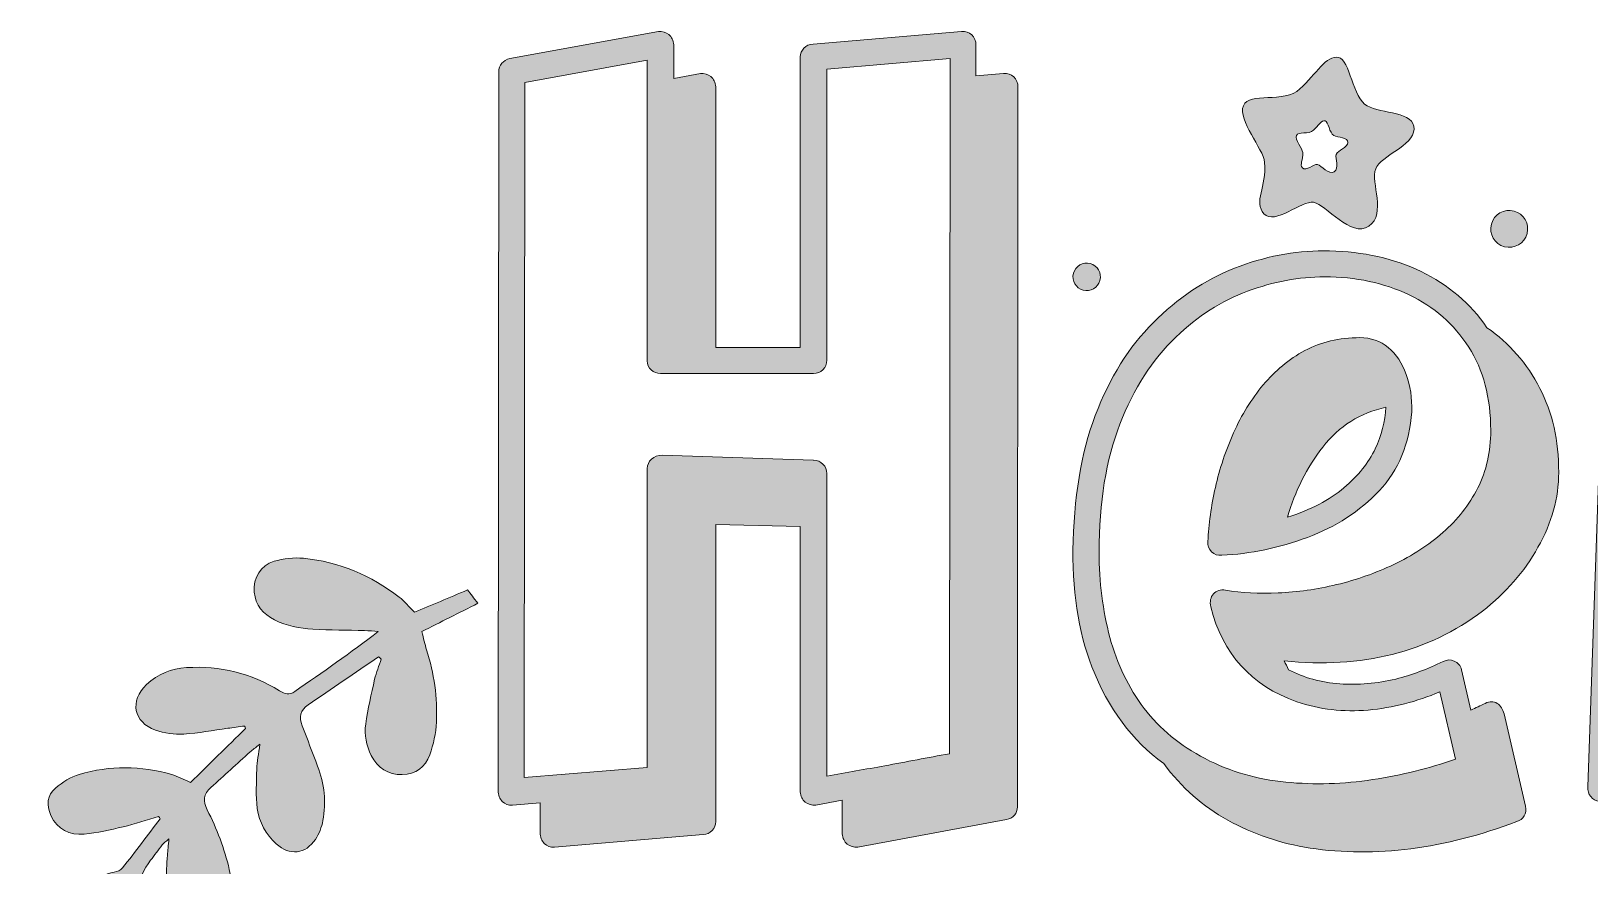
# Model space of a CAD drawing. Header units: inches. Extents: x 91 to 989, y -974 to -106.
# Drawn here: x 100.6 to 540.1, y -341.3 to -106.1 of the extents above; entities that cross this region are included whole.
import ezdxf

# ---------------------------------------------------------------- set-up
doc = ezdxf.new("R2010")
doc.units = ezdxf.units.IN
doc.header["$MEASUREMENT"] = 0
doc.layers.add('Layer 1', color=7, linetype='Continuous')

# ---------------------------------------------------------------- blocks, each defined once
blk = doc.blocks.new('block 3')
at = {"layer": 'Layer 1', "true_color": 0xffffff}
h = blk.add_hatch(color=7, dxfattribs=at)
h.dxf.hatch_style = 2
edge = h.paths.add_edge_path()
edge.add_spline(control_points=[(469.21, -113.45), (465.92, -112.74), (462.83, -118.12), (458.38, -122.35), (453.93, -126.59), (444.04, -123), (442.41, -127.07), (440.78, -131.15), (448.08, -139.2), (448.39, -143.04), (448.96, -150.11), (445.21, -154.13), (448.22, -157.52), (451.22, -160.91), (458.86, -153.71), (462.23, -154.3), (465.59, -154.88), (472.82, -164.52), (477.82, -161.03), (482.82, -157.55), (478.26, -148.72), (479.72, -144.89), (481.18, -141.05), (490.35, -138.54), (490.57, -133.65), (490.8, -128.76), (481.4, -129.31), (477.34, -127.15), (473.28, -124.99), (472.49, -114.15), (469.21, -113.45)], knot_values=[0, 0, 0, 0, 1, 1, 1, 2, 2, 2, 3, 3, 3, 4, 4, 4, 5, 5, 5, 6, 6, 6, 7, 7, 7, 8, 8, 8, 9, 9, 9, 10, 10, 10, 10], degree=3, periodic=1)
edge = h.paths.add_edge_path()
edge.add_spline(control_points=[(471.88, -137.42), (471.82, -138.9), (469.05, -139.66), (468.61, -140.82), (468.17, -141.97), (469.54, -144.64), (468.04, -145.69), (466.53, -146.74), (464.35, -143.83), (463.33, -143.65), (462.31, -143.48), (460.01, -145.65), (459.1, -144.63), (458.19, -143.6), (459.33, -142.39), (459.15, -140.26), (459.06, -139.1), (456.86, -136.67), (457.35, -135.44), (457.84, -134.21), (460.83, -135.29), (462.17, -134.01), (463.51, -132.74), (464.44, -131.11), (465.44, -131.33), (466.43, -131.54), (466.66, -134.81), (467.89, -135.46), (469.11, -136.11), (471.95, -135.95), (471.88, -137.42)], knot_values=[0, 0, 0, 0, 1, 1, 1, 2, 2, 2, 3, 3, 3, 4, 4, 4, 5, 5, 5, 6, 6, 6, 7, 7, 7, 8, 8, 8, 9, 9, 9, 10, 10, 10, 10], degree=3, periodic=1)
at = {"layer": 'Layer 1', "lineweight": 0}
for points in [[(469.21, -113.45), (465.92, -112.74), (462.83, -118.12), (458.38, -122.35), (453.93, -126.59), (444.04, -123), (442.41, -127.07), (440.78, -131.15), (448.08, -139.2), (448.39, -143.04), (448.96, -150.11), (445.21, -154.13), (448.22, -157.52), (451.22, -160.91), (458.86, -153.71), (462.23, -154.3), (465.59, -154.88), (472.82, -164.52), (477.82, -161.03), (482.82, -157.55), (478.26, -148.72), (479.72, -144.89), (481.18, -141.05), (490.35, -138.54), (490.57, -133.65), (490.8, -128.76), (481.4, -129.31), (477.34, -127.15), (473.28, -124.99), (472.49, -114.15), (469.21, -113.45)], [(471.88, -137.42), (471.82, -138.9), (469.05, -139.66), (468.61, -140.82), (468.17, -141.97), (469.54, -144.64), (468.04, -145.69), (466.53, -146.74), (464.35, -143.83), (463.33, -143.65), (462.31, -143.48), (460.01, -145.65), (459.1, -144.63), (458.19, -143.6), (459.33, -142.39), (459.15, -140.26), (459.06, -139.1), (456.86, -136.67), (457.35, -135.44), (457.84, -134.21), (460.83, -135.29), (462.17, -134.01), (463.51, -132.74), (464.44, -131.11), (465.44, -131.33), (466.43, -131.54), (466.66, -134.81), (467.89, -135.46), (469.11, -136.11), (471.95, -135.95), (471.88, -137.42)]]:
    blk.add_open_spline(points, degree=3, knots=[0, 0, 0, 0, 1, 1, 1, 2, 2, 2, 3, 3, 3, 4, 4, 4, 5, 5, 5, 6, 6, 6, 7, 7, 7, 8, 8, 8, 9, 9, 9, 10, 10, 10, 10], dxfattribs=at)
blk = doc.blocks.new('block 5')
at = {"layer": 'Layer 1', "true_color": 0xffffff}
h = blk.add_hatch(color=7, dxfattribs=at)
h.dxf.hatch_style = 2
edge = h.paths.add_edge_path()
edge.add_spline(control_points=[(198.53, -282.4), (191.92, -286.93), (185.32, -291.46), (178.7, -295.97), (176.48, -297.49), (176.06, -299.44), (177.02, -301.88), (178.51, -305.67), (179.9, -309.49), (181.37, -313.28), (183.31, -318.25), (183.83, -323.39), (182.85, -328.6), (182.51, -330.44), (181.79, -332.34), (180.76, -333.89), (177.97, -338.08), (173.46, -338.56), (169.72, -335.16), (166.79, -332.49), (164.86, -329.05), (164.36, -325.19), (163.88, -321.54), (164.11, -317.78), (164.22, -314.08), (164.28, -311.96), (164.73, -309.86), (165.09, -307.09), (163.81, -308.08), (163.03, -308.62), (162.32, -309.26), (158.63, -312.58), (155, -315.97), (151.27, -319.25), (149.12, -321.13), (148.97, -323.12), (150.22, -325.57), (152.95, -330.92), (155.1, -336.51), (156.47, -342.37), (157.52, -346.83), (157.65, -351.31), (156.83, -355.83), (156.28, -358.89), (154.65, -360.99), (151.74, -362.04), (148.64, -363.16), (145.94, -362.28), (143.6, -360.16), (141.72, -358.45), (140.53, -356.3), (139.85, -353.83), (138.44, -348.72), (138.61, -343.54), (139.04, -338.35), (139.15, -337), (139.27, -335.65), (139.43, -333.76), (138.57, -334.53), (137.98, -334.93), (137.55, -335.47), (136.42, -336.88), (135.38, -338.36), (134.29, -339.79), (132.34, -342.34), (131.12, -345.1), (130.59, -348.36), (129.33, -356.18), (126.21, -363.34), (121.37, -369.62), (119.6, -371.92), (117.4, -373.93), (115.18, -375.82), (112.54, -378.06), (109.4, -379.21), (106.08, -377.47), (102.61, -375.66), (100.91, -372.48), (100.74, -368.61), (100.6, -365.45), (101.84, -362.64), (103.5, -360.02), (107, -354.49), (111.8, -350.24), (117.06, -346.45), (119.19, -344.91), (121.39, -343.63), (124.04, -343.16), (124.87, -343.01), (125.86, -342.59), (126.36, -341.95), (129.96, -337.37), (133.46, -332.7), (137, -328.06), (136.84, -327.85), (136.67, -327.64), (136.51, -327.43), (133.17, -328.42), (129.87, -329.54), (126.49, -330.35), (122.88, -331.22), (119.23, -332.11), (115.55, -332.4), (111.45, -332.73), (108, -331.19), (106.16, -327.13), (104.83, -324.21), (105.03, -321.52), (107.5, -319.42), (109.43, -317.78), (111.75, -316.27), (114.15, -315.57), (122.8, -313.03), (131.55, -313.12), (140.23, -315.61), (141.94, -316.11), (143.54, -317), (145.53, -317.85), (150.65, -312.83), (155.86, -307.73), (161.06, -302.63), (160.95, -302.4), (160.85, -302.17), (160.75, -301.94), (159.18, -302.16), (157.6, -302.37), (156.03, -302.59), (151.9, -303.15), (147.78, -303.98), (143.62, -304.2), (140.98, -304.34), (138.13, -304.03), (135.66, -303.12), (129.39, -300.84), (128.34, -294.91), (133.13, -290.27), (136.28, -287.22), (140.13, -285.76), (144.43, -285.48), (153.86, -284.88), (162.62, -287.09), (170.65, -292.01), (172.17, -292.94), (173.32, -293.34), (174.92, -292.23), (182.77, -286.75), (190.68, -281.35), (198.47, -275.26), (197.18, -275.18), (195.89, -275.07), (194.6, -275.04), (189.75, -274.9), (184.89, -274.9), (180.04, -274.64), (176.31, -274.44), (172.62, -273.75), (169.23, -272.02), (166.03, -270.38), (163.82, -267.97), (163.51, -264.2), (163.19, -260.23), (165.27, -256.58), (169.09, -255.51), (171.75, -254.77), (174.68, -254.37), (177.41, -254.65), (187.43, -255.66), (196.41, -259.49), (204.4, -265.59), (205.9, -266.74), (207.11, -268.28), (208.7, -269.89), (213.44, -267.88), (218.4, -265.78), (223.64, -263.57), (224.53, -264.73), (225.4, -265.84), (226.57, -267.35), (221.18, -270.07), (216.08, -272.63), (210.74, -275.31), (211.26, -277.28), (211.61, -278.9), (212.11, -280.48), (214.21, -287.12), (215.21, -293.93), (214.87, -300.85), (214.73, -303.96), (214.04, -307.15), (212.97, -310.07), (211.74, -313.47), (209.03, -315.62), (205.21, -315.64), (201.25, -315.67), (198.32, -313.84), (196.51, -310.25), (195.09, -307.43), (194.49, -304.4), (194.92, -301.36), (195.52, -297.13), (196.5, -292.94), (197.45, -288.77), (197.9, -286.83), (198.68, -284.96), (199.31, -283.07), (199.05, -282.84), (198.79, -282.62), (198.53, -282.4)], knot_values=[0, 0, 0, 0, 1, 1, 1, 2, 2, 2, 3, 3, 3, 4, 4, 4, 5, 5, 5, 6, 6, 6, 7, 7, 7, 8, 8, 8, 9, 9, 9, 10, 10, 10, 11, 11, 11, 12, 12, 12, 13, 13, 13, 14, 14, 14, 15, 15, 15, 16, 16, 16, 17, 17, 17, 18, 18, 18, 19, 19, 19, 20, 20, 20, 21, 21, 21, 22, 22, 22, 23, 23, 23, 24, 24, 24, 25, 25, 25, 26, 26, 26, 27, 27, 27, 28, 28, 28, 29, 29, 29, 30, 30, 30, 31, 31, 31, 32, 32, 32, 33, 33, 33, 34, 34, 34, 35, 35, 35, 36, 36, 36, 37, 37, 37, 38, 38, 38, 39, 39, 39, 40, 40, 40, 41, 41, 41, 42, 42, 42, 43, 43, 43, 44, 44, 44, 45, 45, 45, 46, 46, 46, 47, 47, 47, 48, 48, 48, 49, 49, 49, 50, 50, 50, 51, 51, 51, 52, 52, 52, 53, 53, 53, 54, 54, 54, 55, 55, 55, 56, 56, 56, 57, 57, 57, 58, 58, 58, 59, 59, 59, 60, 60, 60, 61, 61, 61, 62, 62, 62, 63, 63, 63, 64, 64, 64, 65, 65, 65, 66, 66, 66, 67, 67, 67, 68, 68, 68, 69, 69, 69, 69], degree=3, periodic=1)
at = {"layer": 'Layer 1', "lineweight": 0}
blk.add_open_spline([(198.53, -282.4), (191.92, -286.93), (185.32, -291.46), (178.7, -295.97), (176.48, -297.49), (176.06, -299.44), (177.02, -301.88), (178.51, -305.67), (179.9, -309.49), (181.37, -313.28), (183.31, -318.25), (183.83, -323.39), (182.85, -328.6), (182.51, -330.44), (181.79, -332.34), (180.76, -333.89), (177.97, -338.08), (173.46, -338.56), (169.72, -335.16), (166.79, -332.49), (164.86, -329.05), (164.36, -325.19), (163.88, -321.54), (164.11, -317.78), (164.22, -314.08), (164.28, -311.96), (164.73, -309.86), (165.09, -307.09), (163.81, -308.08), (163.03, -308.62), (162.32, -309.26), (158.63, -312.58), (155, -315.97), (151.27, -319.25), (149.12, -321.13), (148.97, -323.12), (150.22, -325.57), (152.95, -330.92), (155.1, -336.51), (156.47, -342.37), (157.52, -346.83), (157.65, -351.31), (156.83, -355.83), (156.28, -358.89), (154.65, -360.99), (151.74, -362.04), (148.64, -363.16), (145.94, -362.28), (143.6, -360.16), (141.72, -358.45), (140.53, -356.3), (139.85, -353.83), (138.44, -348.72), (138.61, -343.54), (139.04, -338.35), (139.15, -337), (139.27, -335.65), (139.43, -333.76), (138.57, -334.53), (137.98, -334.93), (137.55, -335.47), (136.42, -336.88), (135.38, -338.36), (134.29, -339.79), (132.34, -342.34), (131.12, -345.1), (130.59, -348.36), (129.33, -356.18), (126.21, -363.34), (121.37, -369.62), (119.6, -371.92), (117.4, -373.93), (115.18, -375.82), (112.54, -378.06), (109.4, -379.21), (106.08, -377.47), (102.61, -375.66), (100.91, -372.48), (100.74, -368.61), (100.6, -365.45), (101.84, -362.64), (103.5, -360.02), (107, -354.49), (111.8, -350.24), (117.06, -346.45), (119.19, -344.91), (121.39, -343.63), (124.04, -343.16), (124.87, -343.01), (125.86, -342.59), (126.36, -341.95), (129.96, -337.37), (133.46, -332.7), (137, -328.06), (136.84, -327.85), (136.67, -327.64), (136.51, -327.43), (133.17, -328.42), (129.87, -329.54), (126.49, -330.35), (122.88, -331.22), (119.23, -332.11), (115.55, -332.4), (111.45, -332.73), (108, -331.19), (106.16, -327.13), (104.83, -324.21), (105.03, -321.52), (107.5, -319.42), (109.43, -317.78), (111.75, -316.27), (114.15, -315.57), (122.8, -313.03), (131.55, -313.12), (140.23, -315.61), (141.94, -316.11), (143.54, -317), (145.53, -317.85), (150.65, -312.83), (155.86, -307.73), (161.06, -302.63), (160.95, -302.4), (160.85, -302.17), (160.75, -301.94), (159.18, -302.16), (157.6, -302.37), (156.03, -302.59), (151.9, -303.15), (147.78, -303.98), (143.62, -304.2), (140.98, -304.34), (138.13, -304.03), (135.66, -303.12), (129.39, -300.84), (128.34, -294.91), (133.13, -290.27), (136.28, -287.22), (140.13, -285.76), (144.43, -285.48), (153.86, -284.88), (162.62, -287.09), (170.65, -292.01), (172.17, -292.94), (173.32, -293.34), (174.92, -292.23), (182.77, -286.75), (190.68, -281.35), (198.47, -275.26), (197.18, -275.18), (195.89, -275.07), (194.6, -275.04), (189.75, -274.9), (184.89, -274.9), (180.04, -274.64), (176.31, -274.44), (172.62, -273.75), (169.23, -272.02), (166.03, -270.38), (163.82, -267.97), (163.51, -264.2), (163.19, -260.23), (165.27, -256.58), (169.09, -255.51), (171.75, -254.77), (174.68, -254.37), (177.41, -254.65), (187.43, -255.66), (196.41, -259.49), (204.4, -265.59), (205.9, -266.74), (207.11, -268.28), (208.7, -269.89), (213.44, -267.88), (218.4, -265.78), (223.64, -263.57), (224.53, -264.73), (225.4, -265.84), (226.57, -267.35), (221.18, -270.07), (216.08, -272.63), (210.74, -275.31), (211.26, -277.28), (211.61, -278.9), (212.11, -280.48), (214.21, -287.12), (215.21, -293.93), (214.87, -300.85), (214.73, -303.96), (214.04, -307.15), (212.97, -310.07), (211.74, -313.47), (209.03, -315.62), (205.21, -315.64), (201.25, -315.67), (198.32, -313.84), (196.51, -310.25), (195.09, -307.43), (194.49, -304.4), (194.92, -301.36), (195.52, -297.13), (196.5, -292.94), (197.45, -288.77), (197.9, -286.83), (198.68, -284.96), (199.31, -283.07), (199.05, -282.84), (198.79, -282.62), (198.53, -282.4)], degree=3, knots=[0, 0, 0, 0, 1, 1, 1, 2, 2, 2, 3, 3, 3, 4, 4, 4, 5, 5, 5, 6, 6, 6, 7, 7, 7, 8, 8, 8, 9, 9, 9, 10, 10, 10, 11, 11, 11, 12, 12, 12, 13, 13, 13, 14, 14, 14, 15, 15, 15, 16, 16, 16, 17, 17, 17, 18, 18, 18, 19, 19, 19, 20, 20, 20, 21, 21, 21, 22, 22, 22, 23, 23, 23, 24, 24, 24, 25, 25, 25, 26, 26, 26, 27, 27, 27, 28, 28, 28, 29, 29, 29, 30, 30, 30, 31, 31, 31, 32, 32, 32, 33, 33, 33, 34, 34, 34, 35, 35, 35, 36, 36, 36, 37, 37, 37, 38, 38, 38, 39, 39, 39, 40, 40, 40, 41, 41, 41, 42, 42, 42, 43, 43, 43, 44, 44, 44, 45, 45, 45, 46, 46, 46, 47, 47, 47, 48, 48, 48, 49, 49, 49, 50, 50, 50, 51, 51, 51, 52, 52, 52, 53, 53, 53, 54, 54, 54, 55, 55, 55, 56, 56, 56, 57, 57, 57, 58, 58, 58, 59, 59, 59, 60, 60, 60, 61, 61, 61, 62, 62, 62, 63, 63, 63, 64, 64, 64, 65, 65, 65, 66, 66, 66, 67, 67, 67, 68, 68, 68, 69, 69, 69, 69], dxfattribs=at)
blk = doc.blocks.new('block 6')
at = {"layer": 'Layer 1', "true_color": 0xffffff}
h = blk.add_hatch(color=7, dxfattribs=at)
h.dxf.hatch_style = 2
edge = h.paths.add_edge_path()
edge.add_spline(control_points=[(374.8, -118.01), (375.94, -117.9), (376.91, -118.21), (377.68, -118.94), (378.46, -119.67), (378.86, -120.65), (378.86, -121.9), (378.86, -121.9), (378.7, -324.69), (378.7, -324.69), (378.7, -325.62), (378.41, -326.43), (377.84, -327.1), (377.27, -327.78), (376.51, -328.17), (375.58, -328.27), (375.58, -328.27), (333.68, -336.06), (333.68, -336.06), (332.54, -336.16), (331.55, -335.88), (330.72, -335.2), (329.89, -334.53), (329.43, -333.57), (329.32, -332.32), (329.32, -332.32), (329.32, -322.82), (329.32, -322.82), (329.32, -322.82), (321.84, -324.22), (321.84, -324.22), (320.7, -324.33), (319.72, -324.04), (318.89, -323.37), (318.05, -322.69), (317.59, -321.73), (317.48, -320.48), (317.48, -320.48), (317.48, -245.72), (317.48, -245.72), (317.48, -245.72), (293.65, -245.1), (293.65, -245.1), (293.65, -245.1), (293.65, -328.89), (293.65, -328.89), (293.65, -329.83), (293.32, -330.66), (292.64, -331.39), (291.96, -332.11), (291.11, -332.48), (290.07, -332.48), (290.07, -332.48), (248.17, -336.06), (248.17, -336.06), (247.03, -336.16), (246.07, -335.83), (245.29, -335.05), (244.51, -334.27), (244.13, -333.26), (244.13, -332.01), (244.13, -332.01), (244.13, -323.6), (244.13, -323.6), (244.13, -323.6), (236.34, -324.22), (236.34, -324.22), (235.19, -324.33), (234.23, -323.99), (233.45, -323.21), (232.68, -322.43), (232.29, -321.42), (232.29, -320.17), (232.29, -320.17), (232.44, -117.54), (232.44, -117.54), (232.44, -116.6), (232.73, -115.8), (233.3, -115.12), (233.87, -114.45), (234.62, -114.01), (235.56, -113.8), (235.56, -113.8), (277.45, -106.17), (277.45, -106.17), (278.6, -106.07), (279.58, -106.35), (280.42, -107.02), (281.25, -107.7), (281.71, -108.66), (281.82, -109.9), (281.82, -109.9), (281.82, -119.41), (281.82, -119.41), (281.82, -119.41), (289.29, -118.01), (289.29, -118.01), (290.43, -117.9), (291.42, -118.19), (292.25, -118.86), (293.08, -119.54), (293.55, -120.5), (293.65, -121.74), (293.65, -121.74), (293.65, -195.26), (293.65, -195.26), (293.65, -195.26), (317.48, -195.26), (317.48, -195.26), (317.48, -195.26), (317.48, -113.33), (317.48, -113.33), (317.48, -112.4), (317.82, -111.57), (318.5, -110.84), (319.17, -110.11), (320.03, -109.75), (321.07, -109.75), (321.07, -109.75), (362.96, -106.17), (362.96, -106.17), (364.11, -106.07), (365.07, -106.38), (365.85, -107.1), (366.63, -107.83), (367.02, -108.82), (367.02, -110.06), (367.02, -110.06), (367.02, -118.63), (367.02, -118.63), (367.02, -118.63), (374.8, -118.01), (374.8, -118.01)], knot_values=[0, 0, 0, 0, 1, 1, 1, 2, 2, 2, 3, 3, 3, 4, 4, 4, 5, 5, 5, 6, 6, 6, 7, 7, 7, 8, 8, 8, 9, 9, 9, 10, 10, 10, 11, 11, 11, 12, 12, 12, 13, 13, 13, 14, 14, 14, 15, 15, 15, 16, 16, 16, 17, 17, 17, 18, 18, 18, 19, 19, 19, 20, 20, 20, 21, 21, 21, 22, 22, 22, 23, 23, 23, 24, 24, 24, 25, 25, 25, 26, 26, 26, 27, 27, 27, 28, 28, 28, 29, 29, 29, 30, 30, 30, 31, 31, 31, 32, 32, 32, 33, 33, 33, 34, 34, 34, 35, 35, 35, 36, 36, 36, 37, 37, 37, 38, 38, 38, 39, 39, 39, 40, 40, 40, 41, 41, 41, 42, 42, 42, 43, 43, 43, 44, 44, 44, 44], degree=3, periodic=1)
edge = h.paths.add_edge_path()
edge.add_spline(control_points=[(359.69, -113.8), (359.69, -113.8), (324.96, -116.76), (324.96, -116.76), (324.96, -116.76), (324.96, -198.84), (324.96, -198.84), (324.96, -199.88), (324.6, -200.76), (323.87, -201.49), (323.14, -202.22), (322.26, -202.58), (321.22, -202.58), (321.22, -202.58), (278.08, -202.58), (278.08, -202.58), (277.04, -202.58), (276.16, -202.24), (275.43, -201.57), (274.7, -200.89), (274.34, -200.04), (274.34, -199), (274.34, -199), (274.34, -114.27), (274.34, -114.27), (274.34, -114.27), (239.76, -120.5), (239.76, -120.5), (239.76, -120.5), (239.61, -316.44), (239.61, -316.44), (239.61, -316.44), (274.34, -313.63), (274.34, -313.63), (274.34, -313.63), (274.34, -229.37), (274.34, -229.37), (274.34, -228.33), (274.73, -227.45), (275.51, -226.72), (276.29, -225.99), (277.3, -225.63), (278.55, -225.63), (278.55, -225.63), (321.07, -227.03), (321.07, -227.03), (321.07, -227.03), (321.22, -227.03), (321.22, -227.03), (322.26, -227.03), (323.14, -227.4), (323.87, -228.12), (324.6, -228.85), (324.96, -229.73), (324.96, -230.77), (324.96, -230.77), (324.96, -316.12), (324.96, -316.12), (330.46, -315.09), (335.92, -314.1), (341.32, -313.16), (347.33, -312.02), (353.41, -310.88), (359.54, -309.74), (359.54, -309.74), (359.69, -113.8), (359.69, -113.8)], knot_values=[0, 0, 0, 0, 1, 1, 1, 2, 2, 2, 3, 3, 3, 4, 4, 4, 5, 5, 5, 6, 6, 6, 7, 7, 7, 8, 8, 8, 9, 9, 9, 10, 10, 10, 11, 11, 11, 12, 12, 12, 13, 13, 13, 14, 14, 14, 15, 15, 15, 16, 16, 16, 17, 17, 17, 18, 18, 18, 19, 19, 19, 20, 20, 20, 21, 21, 21, 22, 22, 22, 22], degree=3, periodic=1)
h = blk.add_hatch(color=7, dxfattribs=at)
h.dxf.hatch_style = 2
edge = h.paths.add_edge_path()
edge.add_spline(control_points=[(596.28, -335.75), (596.18, -336.89), (595.73, -337.8), (594.96, -338.47), (594.18, -339.15), (593.22, -339.43), (592.08, -339.33), (592.08, -339.33), (554.69, -334.97), (554.69, -334.97), (553.66, -334.86), (552.83, -334.42), (552.21, -333.65), (551.58, -332.87), (551.32, -331.96), (551.42, -330.92), (551.42, -330.92), (551.58, -324.22), (551.58, -324.22), (551.58, -324.22), (542.86, -323.13), (542.86, -323.13), (541.82, -323.03), (540.99, -322.59), (540.37, -321.81), (539.74, -321.03), (539.48, -320.12), (539.59, -319.08), (539.59, -319.08), (546.75, -111.62), (546.75, -111.62), (546.75, -110.48), (547.17, -109.57), (548, -108.89), (548.83, -108.22), (549.76, -107.94), (550.8, -108.04), (559.21, -109.18), (567.57, -110.27), (575.88, -111.31), (580.03, -111.93), (584.18, -112.5), (588.34, -113.02), (589.27, -113.13), (590.05, -113.54), (590.67, -114.27), (591.3, -114.99), (591.56, -115.82), (591.46, -116.76), (591.46, -116.76), (591.3, -123.61), (591.3, -123.61), (592.86, -123.82), (594.46, -124.03), (596.13, -124.23), (597.47, -124.44), (598.82, -124.65), (600.18, -124.86), (601.11, -124.96), (601.89, -125.38), (602.51, -126.1), (603.14, -126.83), (603.39, -127.66), (603.29, -128.59), (603.29, -128.59), (596.28, -335.75), (596.28, -335.75)], knot_values=[0, 0, 0, 0, 1, 1, 1, 2, 2, 2, 3, 3, 3, 4, 4, 4, 5, 5, 5, 6, 6, 6, 7, 7, 7, 8, 8, 8, 9, 9, 9, 10, 10, 10, 11, 11, 11, 12, 12, 12, 13, 13, 13, 14, 14, 14, 15, 15, 15, 16, 16, 16, 17, 17, 17, 18, 18, 18, 19, 19, 19, 20, 20, 20, 21, 21, 21, 22, 22, 22, 22], degree=3, periodic=1)
h.paths.add_polyline_path([(583.98, -119.87), (553.92, -115.98), (547.07, -316.28), (577.12, -319.71)])
h = blk.add_hatch(color=7, dxfattribs=at)
h.dxf.hatch_style = 2
edge = h.paths.add_edge_path()
edge.add_spline(control_points=[(469.57, -290.04), (474.82, -290.4), (480.09, -289.96), (485.39, -288.71), (489.85, -287.57), (494.32, -285.91), (498.78, -283.73), (499.82, -283.21), (500.86, -283.18), (501.89, -283.65), (502.93, -284.12), (503.61, -284.92), (503.92, -286.06), (503.92, -286.06), (506.57, -297.43), (506.57, -297.43), (507.92, -296.81), (509.27, -296.19), (510.61, -295.56), (511.86, -294.94), (512.98, -294.94), (513.96, -295.56), (514.95, -296.19), (515.6, -297.18), (515.91, -298.52), (515.91, -298.52), (521.99, -324.53), (521.99, -324.53), (522.19, -325.57), (522.07, -326.48), (521.6, -327.26), (521.13, -328.04), (520.43, -328.58), (519.5, -328.89), (499.14, -336.58), (479.72, -339.07), (461.24, -336.37), (452.83, -335.02), (445.1, -332.4), (438.04, -328.51), (430.98, -324.61), (424.95, -319.29), (419.97, -312.54), (411.04, -306.1), (404.29, -297.02), (399.72, -285.28), (395.77, -275.11), (394.01, -263.27), (394.42, -249.77), (394.84, -235.23), (397.18, -222.78), (401.43, -212.39), (405.69, -202.01), (411.3, -193.54), (418.26, -187), (425.31, -180.26), (433.05, -175.35), (441.47, -172.28), (449.88, -169.22), (458.29, -167.79), (466.69, -168), (476.25, -168.21), (484.86, -170.16), (492.55, -173.84), (500.23, -177.53), (506.41, -182.8), (511.09, -189.65), (517.42, -194.01), (522.4, -199.72), (526.03, -206.78), (529.57, -213.54), (531.33, -221.42), (531.33, -230.46), (531.33, -237.62), (529.38, -244.66), (525.49, -251.56), (521.6, -258.47), (516.38, -264.47), (509.84, -269.55), (494.47, -281.18), (475.83, -285.86), (453.92, -283.57), (454.34, -284.4), (454.75, -285.23), (455.17, -286.06), (459.53, -288.35), (464.33, -289.67), (469.57, -290.04)], knot_values=[0, 0, 0, 0, 1, 1, 1, 2, 2, 2, 3, 3, 3, 4, 4, 4, 5, 5, 5, 6, 6, 6, 7, 7, 7, 8, 8, 8, 9, 9, 9, 10, 10, 10, 11, 11, 11, 12, 12, 12, 13, 13, 13, 14, 14, 14, 15, 15, 15, 16, 16, 16, 17, 17, 17, 18, 18, 18, 19, 19, 19, 20, 20, 20, 21, 21, 21, 22, 22, 22, 23, 23, 23, 24, 24, 24, 25, 25, 25, 26, 26, 26, 27, 27, 27, 28, 28, 28, 29, 29, 29, 29], degree=3, periodic=1)
edge = h.paths.add_edge_path()
edge.add_spline(control_points=[(433.98, -264.72), (434.82, -263.79), (435.96, -263.43), (437.41, -263.64), (441.88, -264.36), (446.81, -264.62), (452.21, -264.41), (457.6, -264.2), (463.11, -263.43), (468.72, -262.08), (474.33, -260.73), (479.7, -258.83), (484.84, -256.39), (489.98, -253.95), (494.6, -250.94), (498.7, -247.36), (502.81, -243.78), (506.08, -239.6), (508.51, -234.82), (510.95, -230.04), (512.17, -224.65), (512.17, -218.62), (512.17, -209.38), (510.1, -201.54), (505.95, -195.1), (501.79, -188.67), (496.18, -183.76), (489.13, -180.38), (482.06, -177.01), (474.12, -175.32), (465.3, -175.32), (458.13, -175.32), (450.88, -176.67), (443.57, -179.37), (436.25, -182.07), (429.52, -186.38), (423.39, -192.3), (416.75, -198.63), (411.48, -206.81), (407.59, -216.83), (403.69, -226.85), (401.74, -238.87), (401.74, -252.89), (401.74, -261.4), (402.76, -269.42), (404.78, -276.95), (406.81, -284.48), (410.02, -291.15), (414.44, -296.97), (418.85, -302.78), (424.59, -307.5), (431.65, -311.14), (438.71, -314.78), (446.29, -316.98), (454.39, -317.76), (462.49, -318.54), (470.64, -318.3), (478.85, -317.06), (487.05, -315.81), (494.83, -313.89), (502.2, -311.3), (502.2, -311.3), (497.85, -292.29), (497.85, -292.29), (491.3, -295.1), (484.55, -296.81), (477.6, -297.43), (470.64, -298.05), (463.94, -297.28), (457.5, -295.1), (444.63, -290.53), (436.53, -281.6), (433.21, -268.31), (432.9, -266.85), (433.16, -265.66), (433.98, -264.72)], knot_values=[0, 0, 0, 0, 1, 1, 1, 2, 2, 2, 3, 3, 3, 4, 4, 4, 5, 5, 5, 6, 6, 6, 7, 7, 7, 8, 8, 8, 9, 9, 9, 10, 10, 10, 11, 11, 11, 12, 12, 12, 13, 13, 13, 14, 14, 14, 15, 15, 15, 16, 16, 16, 17, 17, 17, 18, 18, 18, 19, 19, 19, 20, 20, 20, 21, 21, 21, 22, 22, 22, 23, 23, 23, 24, 24, 24, 25, 25, 25, 25], degree=3, periodic=1)
edge = h.paths.add_edge_path()
edge.add_spline(control_points=[(433.44, -252.81), (432.66, -252.03), (432.32, -251.07), (432.43, -249.93), (432.64, -245.05), (433.34, -239.96), (434.53, -234.67), (435.72, -229.37), (437.44, -224.23), (439.67, -219.25), (441.9, -214.26), (444.68, -209.77), (448, -205.77), (451.33, -201.78), (455.25, -198.55), (459.76, -196.11), (464.28, -193.68), (469.44, -192.45), (475.26, -192.45), (478.37, -192.45), (481.05, -193.39), (483.28, -195.26), (485.52, -197.13), (487.2, -199.65), (488.34, -202.81), (489.49, -205.98), (490, -209.49), (489.9, -213.33), (489.28, -222.36), (486.22, -229.79), (480.72, -235.6), (475.21, -241.41), (468.46, -245.8), (460.47, -248.76), (452.47, -251.72), (444.42, -253.41), (436.33, -253.82), (435.18, -253.93), (434.22, -253.59), (433.44, -252.81)], knot_values=[0, 0, 0, 0, 1, 1, 1, 2, 2, 2, 3, 3, 3, 4, 4, 4, 5, 5, 5, 6, 6, 6, 7, 7, 7, 8, 8, 8, 9, 9, 9, 10, 10, 10, 11, 11, 11, 12, 12, 12, 13, 13, 13, 13], degree=3, periodic=1)
edge = h.paths.add_edge_path()
edge.add_spline(control_points=[(464.82, -223.29), (460.26, -229.21), (456.94, -235.81), (454.86, -243.08), (461.4, -241), (466.69, -238.25), (470.75, -234.82), (474.79, -231.39), (477.75, -227.71), (479.62, -223.76), (481.39, -220.02), (482.37, -216.13), (482.58, -212.08), (475.31, -213.64), (469.39, -217.38), (464.82, -223.29)], knot_values=[0, 0, 0, 0, 1, 1, 1, 2, 2, 2, 3, 3, 3, 4, 4, 4, 5, 5, 5, 5], degree=3, periodic=1)
at = {"layer": 'Layer 1', "lineweight": 0}
for points, knots in [([(374.8, -118.01), (375.94, -117.9), (376.91, -118.21), (377.68, -118.94), (378.46, -119.67), (378.86, -120.65), (378.86, -121.9), (378.86, -121.9), (378.7, -324.69), (378.7, -324.69), (378.7, -325.62), (378.41, -326.43), (377.84, -327.1), (377.27, -327.78), (376.51, -328.17), (375.58, -328.27), (375.58, -328.27), (333.68, -336.06), (333.68, -336.06), (332.54, -336.16), (331.55, -335.88), (330.72, -335.2), (329.89, -334.53), (329.43, -333.57), (329.32, -332.32), (329.32, -332.32), (329.32, -322.82), (329.32, -322.82), (329.32, -322.82), (321.84, -324.22), (321.84, -324.22), (320.7, -324.33), (319.72, -324.04), (318.89, -323.37), (318.05, -322.69), (317.59, -321.73), (317.48, -320.48), (317.48, -320.48), (317.48, -245.72), (317.48, -245.72), (317.48, -245.72), (293.65, -245.1), (293.65, -245.1), (293.65, -245.1), (293.65, -328.89), (293.65, -328.89), (293.65, -329.83), (293.32, -330.66), (292.64, -331.39), (291.96, -332.11), (291.11, -332.48), (290.07, -332.48), (290.07, -332.48), (248.17, -336.06), (248.17, -336.06), (247.03, -336.16), (246.07, -335.83), (245.29, -335.05), (244.51, -334.27), (244.13, -333.26), (244.13, -332.01), (244.13, -332.01), (244.13, -323.6), (244.13, -323.6), (244.13, -323.6), (236.34, -324.22), (236.34, -324.22), (235.19, -324.33), (234.23, -323.99), (233.45, -323.21), (232.68, -322.43), (232.29, -321.42), (232.29, -320.17), (232.29, -320.17), (232.44, -117.54), (232.44, -117.54), (232.44, -116.6), (232.73, -115.8), (233.3, -115.12), (233.87, -114.45), (234.62, -114.01), (235.56, -113.8), (235.56, -113.8), (277.45, -106.17), (277.45, -106.17), (278.6, -106.07), (279.58, -106.35), (280.42, -107.02), (281.25, -107.7), (281.71, -108.66), (281.82, -109.9), (281.82, -109.9), (281.82, -119.41), (281.82, -119.41), (281.82, -119.41), (289.29, -118.01), (289.29, -118.01), (290.43, -117.9), (291.42, -118.19), (292.25, -118.86), (293.08, -119.54), (293.55, -120.5), (293.65, -121.74), (293.65, -121.74), (293.65, -195.26), (293.65, -195.26), (293.65, -195.26), (317.48, -195.26), (317.48, -195.26), (317.48, -195.26), (317.48, -113.33), (317.48, -113.33), (317.48, -112.4), (317.82, -111.57), (318.5, -110.84), (319.17, -110.11), (320.03, -109.75), (321.07, -109.75), (321.07, -109.75), (362.96, -106.17), (362.96, -106.17), (364.11, -106.07), (365.07, -106.38), (365.85, -107.1), (366.63, -107.83), (367.02, -108.82), (367.02, -110.06), (367.02, -110.06), (367.02, -118.63), (367.02, -118.63), (367.02, -118.63), (374.8, -118.01), (374.8, -118.01)], [0, 0, 0, 0, 1, 1, 1, 2, 2, 2, 3, 3, 3, 4, 4, 4, 5, 5, 5, 6, 6, 6, 7, 7, 7, 8, 8, 8, 9, 9, 9, 10, 10, 10, 11, 11, 11, 12, 12, 12, 13, 13, 13, 14, 14, 14, 15, 15, 15, 16, 16, 16, 17, 17, 17, 18, 18, 18, 19, 19, 19, 20, 20, 20, 21, 21, 21, 22, 22, 22, 23, 23, 23, 24, 24, 24, 25, 25, 25, 26, 26, 26, 27, 27, 27, 28, 28, 28, 29, 29, 29, 30, 30, 30, 31, 31, 31, 32, 32, 32, 33, 33, 33, 34, 34, 34, 35, 35, 35, 36, 36, 36, 37, 37, 37, 38, 38, 38, 39, 39, 39, 40, 40, 40, 41, 41, 41, 42, 42, 42, 43, 43, 43, 44, 44, 44, 44]), ([(596.28, -335.75), (596.18, -336.89), (595.73, -337.8), (594.96, -338.47), (594.18, -339.15), (593.22, -339.43), (592.08, -339.33), (592.08, -339.33), (554.69, -334.97), (554.69, -334.97), (553.66, -334.86), (552.83, -334.42), (552.21, -333.65), (551.58, -332.87), (551.32, -331.96), (551.42, -330.92), (551.42, -330.92), (551.58, -324.22), (551.58, -324.22), (551.58, -324.22), (542.86, -323.13), (542.86, -323.13), (541.82, -323.03), (540.99, -322.59), (540.37, -321.81), (539.74, -321.03), (539.48, -320.12), (539.59, -319.08), (539.59, -319.08), (546.75, -111.62), (546.75, -111.62), (546.75, -110.48), (547.17, -109.57), (548, -108.89), (548.83, -108.22), (549.76, -107.94), (550.8, -108.04), (559.21, -109.18), (567.57, -110.27), (575.88, -111.31), (580.03, -111.93), (584.18, -112.5), (588.34, -113.02), (589.27, -113.13), (590.05, -113.54), (590.67, -114.27), (591.3, -114.99), (591.56, -115.82), (591.46, -116.76), (591.46, -116.76), (591.3, -123.61), (591.3, -123.61), (592.86, -123.82), (594.46, -124.03), (596.13, -124.23), (597.47, -124.44), (598.82, -124.65), (600.18, -124.86), (601.11, -124.96), (601.89, -125.38), (602.51, -126.1), (603.14, -126.83), (603.39, -127.66), (603.29, -128.59), (603.29, -128.59), (596.28, -335.75), (596.28, -335.75)], [0, 0, 0, 0, 1, 1, 1, 2, 2, 2, 3, 3, 3, 4, 4, 4, 5, 5, 5, 6, 6, 6, 7, 7, 7, 8, 8, 8, 9, 9, 9, 10, 10, 10, 11, 11, 11, 12, 12, 12, 13, 13, 13, 14, 14, 14, 15, 15, 15, 16, 16, 16, 17, 17, 17, 18, 18, 18, 19, 19, 19, 20, 20, 20, 21, 21, 21, 22, 22, 22, 22]), ([(359.69, -113.8), (359.69, -113.8), (324.96, -116.76), (324.96, -116.76), (324.96, -116.76), (324.96, -198.84), (324.96, -198.84), (324.96, -199.88), (324.6, -200.76), (323.87, -201.49), (323.14, -202.22), (322.26, -202.58), (321.22, -202.58), (321.22, -202.58), (278.08, -202.58), (278.08, -202.58), (277.04, -202.58), (276.16, -202.24), (275.43, -201.57), (274.7, -200.89), (274.34, -200.04), (274.34, -199), (274.34, -199), (274.34, -114.27), (274.34, -114.27), (274.34, -114.27), (239.76, -120.5), (239.76, -120.5), (239.76, -120.5), (239.61, -316.44), (239.61, -316.44), (239.61, -316.44), (274.34, -313.63), (274.34, -313.63), (274.34, -313.63), (274.34, -229.37), (274.34, -229.37), (274.34, -228.33), (274.73, -227.45), (275.51, -226.72), (276.29, -225.99), (277.3, -225.63), (278.55, -225.63), (278.55, -225.63), (321.07, -227.03), (321.07, -227.03), (321.07, -227.03), (321.22, -227.03), (321.22, -227.03), (322.26, -227.03), (323.14, -227.4), (323.87, -228.12), (324.6, -228.85), (324.96, -229.73), (324.96, -230.77), (324.96, -230.77), (324.96, -316.12), (324.96, -316.12), (330.46, -315.09), (335.92, -314.1), (341.32, -313.16), (347.33, -312.02), (353.41, -310.88), (359.54, -309.74), (359.54, -309.74), (359.69, -113.8), (359.69, -113.8)], [0, 0, 0, 0, 1, 1, 1, 2, 2, 2, 3, 3, 3, 4, 4, 4, 5, 5, 5, 6, 6, 6, 7, 7, 7, 8, 8, 8, 9, 9, 9, 10, 10, 10, 11, 11, 11, 12, 12, 12, 13, 13, 13, 14, 14, 14, 15, 15, 15, 16, 16, 16, 17, 17, 17, 18, 18, 18, 19, 19, 19, 20, 20, 20, 21, 21, 21, 22, 22, 22, 22]), ([(469.57, -290.04), (474.82, -290.4), (480.09, -289.96), (485.39, -288.71), (489.85, -287.57), (494.32, -285.91), (498.78, -283.73), (499.82, -283.21), (500.86, -283.18), (501.89, -283.65), (502.93, -284.12), (503.61, -284.92), (503.92, -286.06), (503.92, -286.06), (506.57, -297.43), (506.57, -297.43), (507.92, -296.81), (509.27, -296.19), (510.61, -295.56), (511.86, -294.94), (512.98, -294.94), (513.96, -295.56), (514.95, -296.19), (515.6, -297.18), (515.91, -298.52), (515.91, -298.52), (521.99, -324.53), (521.99, -324.53), (522.19, -325.57), (522.07, -326.48), (521.6, -327.26), (521.13, -328.04), (520.43, -328.58), (519.5, -328.89), (499.14, -336.58), (479.72, -339.07), (461.24, -336.37), (452.83, -335.02), (445.1, -332.4), (438.04, -328.51), (430.98, -324.61), (424.95, -319.29), (419.97, -312.54), (411.04, -306.1), (404.29, -297.02), (399.72, -285.28), (395.77, -275.11), (394.01, -263.27), (394.42, -249.77), (394.84, -235.23), (397.18, -222.78), (401.43, -212.39), (405.69, -202.01), (411.3, -193.54), (418.26, -187), (425.31, -180.26), (433.05, -175.35), (441.47, -172.28), (449.88, -169.22), (458.29, -167.79), (466.69, -168), (476.25, -168.21), (484.86, -170.16), (492.55, -173.84), (500.23, -177.53), (506.41, -182.8), (511.09, -189.65), (517.42, -194.01), (522.4, -199.72), (526.03, -206.78), (529.57, -213.54), (531.33, -221.42), (531.33, -230.46), (531.33, -237.62), (529.38, -244.66), (525.49, -251.56), (521.6, -258.47), (516.38, -264.47), (509.84, -269.55), (494.47, -281.18), (475.83, -285.86), (453.92, -283.57), (454.34, -284.4), (454.75, -285.23), (455.17, -286.06), (459.53, -288.35), (464.33, -289.67), (469.57, -290.04)], [0, 0, 0, 0, 1, 1, 1, 2, 2, 2, 3, 3, 3, 4, 4, 4, 5, 5, 5, 6, 6, 6, 7, 7, 7, 8, 8, 8, 9, 9, 9, 10, 10, 10, 11, 11, 11, 12, 12, 12, 13, 13, 13, 14, 14, 14, 15, 15, 15, 16, 16, 16, 17, 17, 17, 18, 18, 18, 19, 19, 19, 20, 20, 20, 21, 21, 21, 22, 22, 22, 23, 23, 23, 24, 24, 24, 25, 25, 25, 26, 26, 26, 27, 27, 27, 28, 28, 28, 29, 29, 29, 29]), ([(433.98, -264.72), (434.82, -263.79), (435.96, -263.43), (437.41, -263.64), (441.88, -264.36), (446.81, -264.62), (452.21, -264.41), (457.6, -264.2), (463.11, -263.43), (468.72, -262.08), (474.33, -260.73), (479.7, -258.83), (484.84, -256.39), (489.98, -253.95), (494.6, -250.94), (498.7, -247.36), (502.81, -243.78), (506.08, -239.6), (508.51, -234.82), (510.95, -230.04), (512.17, -224.65), (512.17, -218.62), (512.17, -209.38), (510.1, -201.54), (505.95, -195.1), (501.79, -188.67), (496.18, -183.76), (489.13, -180.38), (482.06, -177.01), (474.12, -175.32), (465.3, -175.32), (458.13, -175.32), (450.88, -176.67), (443.57, -179.37), (436.25, -182.07), (429.52, -186.38), (423.39, -192.3), (416.75, -198.63), (411.48, -206.81), (407.59, -216.83), (403.69, -226.85), (401.74, -238.87), (401.74, -252.89), (401.74, -261.4), (402.76, -269.42), (404.78, -276.95), (406.81, -284.48), (410.02, -291.15), (414.44, -296.97), (418.85, -302.78), (424.59, -307.5), (431.65, -311.14), (438.71, -314.78), (446.29, -316.98), (454.39, -317.76), (462.49, -318.54), (470.64, -318.3), (478.85, -317.06), (487.05, -315.81), (494.83, -313.89), (502.2, -311.3), (502.2, -311.3), (497.85, -292.29), (497.85, -292.29), (491.3, -295.1), (484.55, -296.81), (477.6, -297.43), (470.64, -298.05), (463.94, -297.28), (457.5, -295.1), (444.63, -290.53), (436.53, -281.6), (433.21, -268.31), (432.9, -266.85), (433.16, -265.66), (433.98, -264.72)], [0, 0, 0, 0, 1, 1, 1, 2, 2, 2, 3, 3, 3, 4, 4, 4, 5, 5, 5, 6, 6, 6, 7, 7, 7, 8, 8, 8, 9, 9, 9, 10, 10, 10, 11, 11, 11, 12, 12, 12, 13, 13, 13, 14, 14, 14, 15, 15, 15, 16, 16, 16, 17, 17, 17, 18, 18, 18, 19, 19, 19, 20, 20, 20, 21, 21, 21, 22, 22, 22, 23, 23, 23, 24, 24, 24, 25, 25, 25, 25]), ([(433.44, -252.81), (432.66, -252.03), (432.32, -251.07), (432.43, -249.93), (432.64, -245.05), (433.34, -239.96), (434.53, -234.67), (435.72, -229.37), (437.44, -224.23), (439.67, -219.25), (441.9, -214.26), (444.68, -209.77), (448, -205.77), (451.33, -201.78), (455.25, -198.55), (459.76, -196.11), (464.28, -193.68), (469.44, -192.45), (475.26, -192.45), (478.37, -192.45), (481.05, -193.39), (483.28, -195.26), (485.52, -197.13), (487.2, -199.65), (488.34, -202.81), (489.49, -205.98), (490, -209.49), (489.9, -213.33), (489.28, -222.36), (486.22, -229.79), (480.72, -235.6), (475.21, -241.41), (468.46, -245.8), (460.47, -248.76), (452.47, -251.72), (444.42, -253.41), (436.33, -253.82), (435.18, -253.93), (434.22, -253.59), (433.44, -252.81)], [0, 0, 0, 0, 1, 1, 1, 2, 2, 2, 3, 3, 3, 4, 4, 4, 5, 5, 5, 6, 6, 6, 7, 7, 7, 8, 8, 8, 9, 9, 9, 10, 10, 10, 11, 11, 11, 12, 12, 12, 13, 13, 13, 13]), ([(464.82, -223.29), (460.26, -229.21), (456.94, -235.81), (454.86, -243.08), (461.4, -241), (466.69, -238.25), (470.75, -234.82), (474.79, -231.39), (477.75, -227.71), (479.62, -223.76), (481.39, -220.02), (482.37, -216.13), (482.58, -212.08), (475.31, -213.64), (469.39, -217.38), (464.82, -223.29)], [0, 0, 0, 0, 1, 1, 1, 2, 2, 2, 3, 3, 3, 4, 4, 4, 5, 5, 5, 5])]:
    blk.add_open_spline(points, degree=3, knots=knots, dxfattribs=at)

msp = doc.modelspace()

# ---------------------------------------------------------------- hatches: boundary and pattern name
at = {"layer": 'Layer 1', "true_color": 0xffffff}
h = msp.add_hatch(color=7, dxfattribs=at)
h.dxf.hatch_style = 2
edge = h.paths.add_edge_path()
edge.add_spline(control_points=[(518.73, -156.76), (521.5, -157.51), (523.15, -160.36), (522.41, -163.14), (521.66, -165.91), (518.81, -167.56), (516.03, -166.82), (513.26, -166.08), (511.61, -163.22), (512.35, -160.44), (513.1, -157.67), (515.95, -156.02), (518.73, -156.76)], knot_values=[0, 0, 0, 0, 1, 1, 1, 2, 2, 2, 3, 3, 3, 4, 4, 4, 4], degree=3, periodic=1)
h = msp.add_hatch(color=7, dxfattribs=at)
h.dxf.hatch_style = 2
edge = h.paths.add_edge_path()
edge.add_spline(control_points=[(399.24, -171.58), (401.3, -172.14), (402.53, -174.26), (401.97, -176.32), (401.42, -178.39), (399.3, -179.61), (397.23, -179.06), (395.17, -178.51), (393.94, -176.39), (394.5, -174.32), (395.05, -172.26), (397.17, -171.03), (399.24, -171.58)], knot_values=[0, 0, 0, 0, 1, 1, 1, 2, 2, 2, 3, 3, 3, 4, 4, 4, 4], degree=3, periodic=1)

# ---------------------------------------------------------------- linework, layer by layer
at = {"layer": 'Layer 1', "lineweight": 0}
for points in [[(518.73, -156.76), (521.5, -157.51), (523.15, -160.36), (522.41, -163.14), (521.66, -165.91), (518.81, -167.56), (516.03, -166.82), (513.26, -166.08), (511.61, -163.22), (512.35, -160.44), (513.1, -157.67), (515.95, -156.02), (518.73, -156.76)], [(399.24, -171.58), (401.3, -172.14), (402.53, -174.26), (401.97, -176.32), (401.42, -178.39), (399.3, -179.61), (397.23, -179.06), (395.17, -178.51), (393.94, -176.39), (394.5, -174.32), (395.05, -172.26), (397.17, -171.03), (399.24, -171.58)]]:
    msp.add_open_spline(points, degree=3, knots=[0, 0, 0, 0, 1, 1, 1, 2, 2, 2, 3, 3, 3, 4, 4, 4, 4], dxfattribs=at)

# ---------------------------------------------------------------- block references
at = {"layer": 'Layer 1'}
for name in ['block 6', 'block 3', 'block 5']:
    msp.add_blockref(name, (0, 0), dxfattribs=at)

doc.saveas('drawing.dxf')
